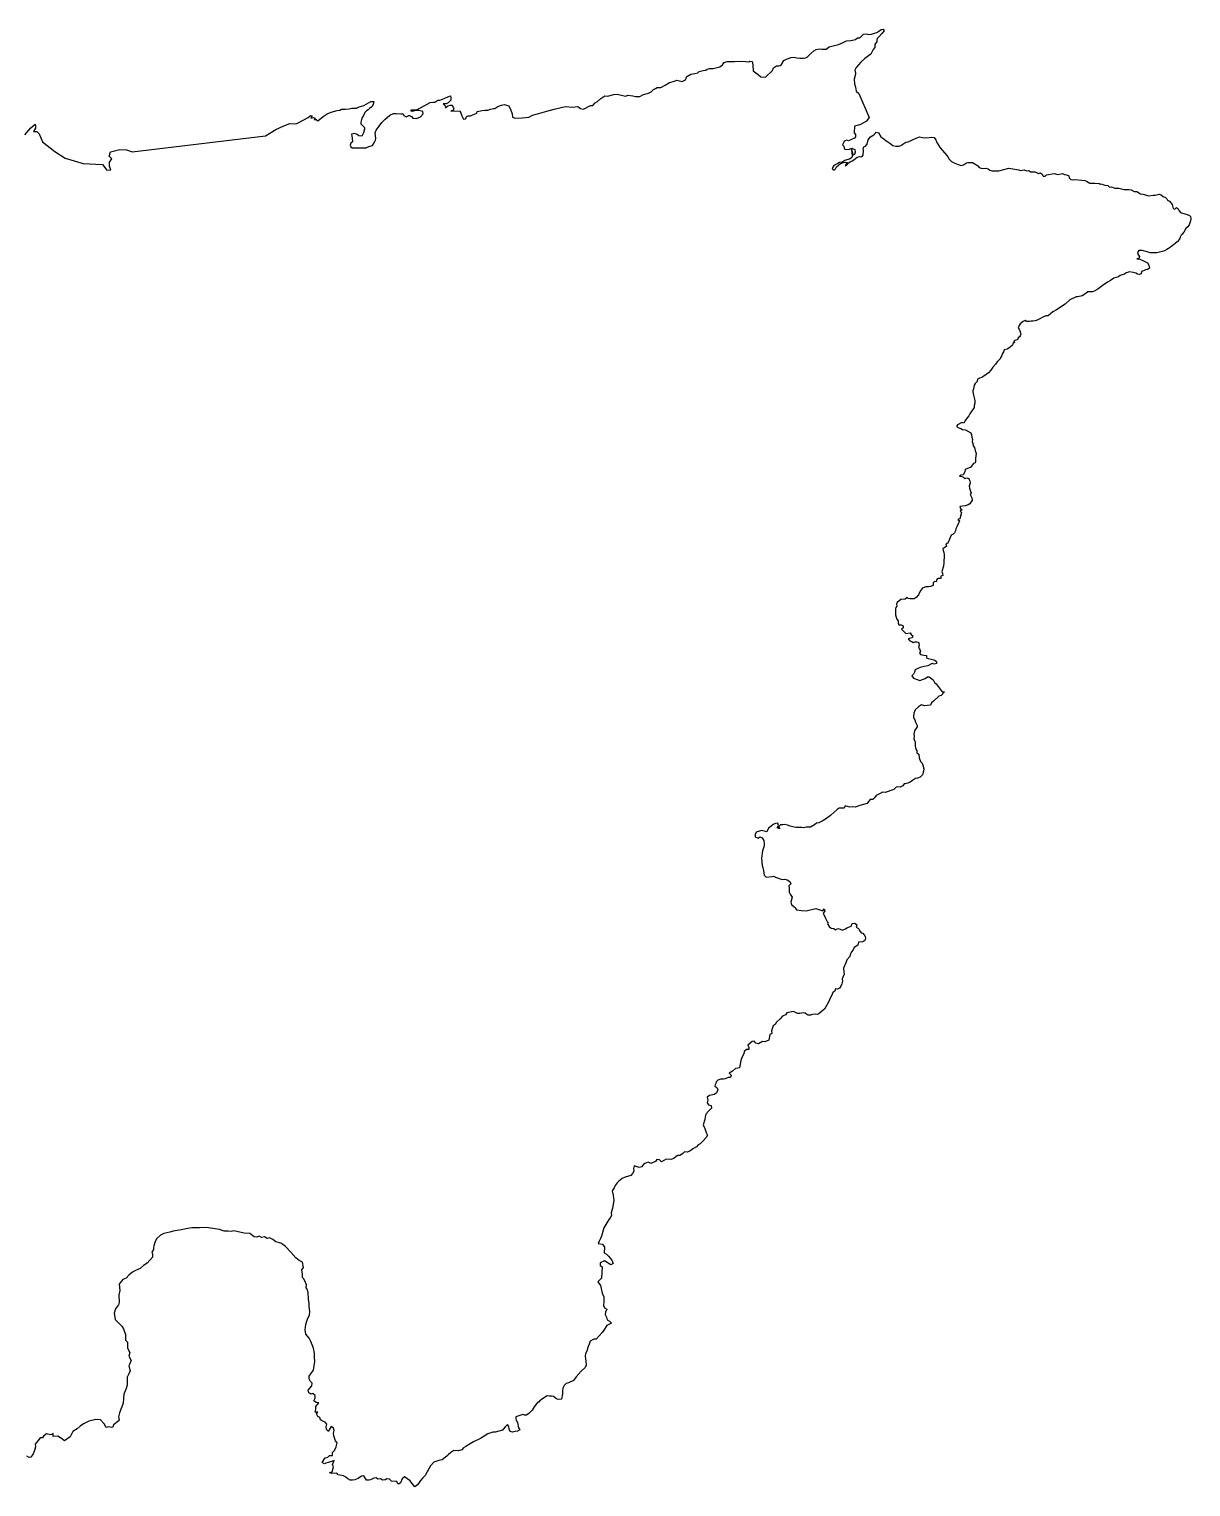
# Model space of a CAD drawing. Header units: inches. Extents: x 2525027 to 2750615, y 3895362 to 4165391.
# Drawn here: x 2722416 to 2750615, y 3905154 to 3940529 of the extents above; entities that cross this region are included whole.
import ezdxf

# ---------------------------------------------------------------- set-up
doc = ezdxf.new("R2010")
doc.units = ezdxf.units.IN
doc.header["$MEASUREMENT"] = 0
doc.layers.add('TDF.DBO', color=7, linetype='Continuous')

msp = doc.modelspace()

# ---------------------------------------------------------------- linework, layer by layer
at = {"layer": 'TDF.DBO'}
msp.add_lwpolyline([(2722313.265, 3937963.772), (2722456.147, 3938134.525), (2722559.126, 3938226.1), (2722570.568, 3938191.759), (2722570.568, 3938123.078), (2722524.8, 3938042.949), (2722604.895, 3938042.949), (2722662.105, 3937985.714), (2722742.2, 3937791.116), (2723039.695, 3937562.177), (2723291.421, 3937401.92), (2723726.221, 3937264.556), (2724035.158, 3937253.109), (2724195.347, 3937241.662), (2724298.326, 3937104.299), (2724402.507, 3937115.746), (2724368.181, 3937207.321), (2724368.181, 3937298.897), (2724425.391, 3937379.026), (2724356.739, 3937447.707), (2724391.065, 3937550.73), (2724619.907, 3937607.965), (2724780.097, 3937596.518), (2724917.402, 3937550.73), (2728151.828, 3937942.665), (2728407.751, 3938093.097), (2728595.276, 3938183.504), (2728747.679, 3938237.126), (2728864.015, 3938232.933), (2728913.719, 3938235.571), (2729080.611, 3938328.704), (2729191.026, 3938388.538), (2729241.633, 3938434.563), (2729287.64, 3938425.358), (2729250.835, 3938365.525), (2729315.243, 3938388.538), (2729356.649, 3938365.525), (2729338.247, 3938337.909), (2729384.253, 3938333.307), (2729421.058, 3938305.691), (2729549.876, 3938411.55), (2729651.09, 3938471.384), (2729747.703, 3938512.807), (2729890.323, 3938554.231), (2729959.332, 3938563.436), (2730000.738, 3938591.051), (2730097.351, 3938591.051), (2730184.763, 3938595.654), (2730249.172, 3938609.462), (2730359.587, 3938614.064), (2730428.597, 3938646.282), (2730539.012, 3938678.5), (2730709.235, 3938770.552), (2730782.845, 3938775.155), (2730769.044, 3938696.911), (2730732.238, 3938646.282), (2730681.632, 3938600.256), (2730644.826, 3938572.641), (2730603.421, 3938549.628), (2730562.015, 3938508.205), (2730529.811, 3938434.563), (2730493.006, 3938370.127), (2730474.603, 3938305.691), (2730470.002, 3938273.473), (2730470.002, 3938227.447), (2730525.21, 3938176.819), (2730552.814, 3938144.601), (2730552.814, 3938098.575), (2730529.811, 3938011.126), (2730488.405, 3937932.882), (2730419.395, 3937937.484), (2730377.99, 3937969.703), (2730322.782, 3937997.318), (2730239.971, 3937983.51), (2730258.373, 3937882.253), (2730262.974, 3937794.804), (2730221.568, 3937762.586), (2730207.766, 3937716.56), (2730226.169, 3937670.535), (2730253.773, 3937652.124), (2730322.782, 3937652.124), (2730423.996, 3937652.124), (2730497.606, 3937647.522), (2730594.219, 3937647.522), (2730658.628, 3937679.74), (2730750.641, 3937702.753), (2730792.047, 3937767.189), (2730819.651, 3937831.625), (2730828.852, 3937873.048), (2730815.05, 3938015.728), (2730838.053, 3938075.562), (2730916.264, 3938172.216), (2730980.673, 3938259.665), (2731054.283, 3938342.512), (2731109.49, 3938388.538), (2731173.899, 3938439.166), (2731256.712, 3938480.591), (2731325.721, 3938480.591), (2731436.136, 3938475.989), (2731491.344, 3938475.989), (2731514.347, 3938429.963), (2731569.555, 3938402.347), (2731629.363, 3938429.963), (2731647.766, 3938434.566), (2731698.373, 3938411.553), (2731725.976, 3938365.527), (2731822.463, 3938358.823), (2731917.297, 3938400.257), (2731977.756, 3938476.765), (2731973.903, 3938529.006), (2731874.593, 3938553.476), (2731813.388, 3938554.233), (2731712.174, 3938526.617), (2731684.571, 3938568.04), (2731758.181, 3938568.04), (2731836.392, 3938581.848), (2731919.203, 3938618.669), (2732075.624, 3938710.72), (2732153.835, 3938752.144), (2732222.845, 3938756.746), (2732264.25, 3938756.746), (2732337.861, 3938802.772), (2732388.468, 3938807.375), (2732508.084, 3938853.401), (2732581.694, 3938890.221), (2732641.502, 3938908.632), (2732655.304, 3938862.606), (2732655.304, 3938807.375), (2732590.895, 3938742.939), (2732535.688, 3938719.926), (2732466.678, 3938715.323), (2732512.685, 3938669.297), (2732521.886, 3938623.271), (2732577.094, 3938664.695), (2732636.902, 3938687.708), (2732678.307, 3938687.708), (2732719.713, 3938623.271), (2732724.314, 3938595.656), (2732710.512, 3938563.438), (2732655.304, 3938540.425), (2732747.317, 3938545.027), (2732871.534, 3938535.822), (2732894.537, 3938499.002), (2732917.54, 3938425.36), (2732958.946, 3938342.514), (2733004.952, 3938351.719), (2733041.757, 3938406.95), (2733069.361, 3938425.36), (2733129.17, 3938425.36), (2733198.179, 3938457.578), (2733239.585, 3938471.386), (2733280.99, 3938489.797), (2733294.792, 3938526.617), (2733409.808, 3938554.233), (2733474.217, 3938563.438), (2733547.827, 3938558.835), (2733616.837, 3938591.053), (2733685.846, 3938604.861), (2733718.051, 3938600.258), (2733791.661, 3938650.887), (2733883.673, 3938687.708), (2733948.082, 3938696.913), (2734063.098, 3938669.297), (2734109.104, 3938558.835), (2734136.708, 3938475.989), (2734145.91, 3938393.142), (2734210.318, 3938370.129), (2734380.542, 3938374.732), (2734467.954, 3938383.937), (2734541.993, 3938395.463), (2734633.143, 3938437.691), (2734759.437, 3938475.798), (2734808.292, 3938487.151), (2734983.225, 3938535.824), (2735162.65, 3938591.055), (2735328.273, 3938627.875), (2735434.087, 3938650.888), (2735604.311, 3938637.081), (2735733.128, 3938655.491), (2735797.537, 3938604.863), (2735875.748, 3938591.055), (2736045.971, 3938673.901), (2736096.578, 3938678.504), (2736156.387, 3938738.337), (2736211.594, 3938775.158), (2736294.406, 3938844.197), (2736386.418, 3938913.236), (2736455.428, 3938899.428), (2736611.849, 3938945.454), (2736690.06, 3938950.056), (2736860.284, 3938908.633), (2736897.089, 3938899.428), (2736947.696, 3938927.043), (2737071.913, 3938913.236), (2737131.721, 3938894.825), (2737237.536, 3938894.825), (2737329.548, 3938945.454), (2737449.165, 3938973.069), (2737518.174, 3939005.287), (2737573.382, 3939060.518), (2737619.388, 3939088.134), (2737660.794, 3939111.147), (2737752.806, 3939115.749), (2737854.02, 3939166.378), (2737959.835, 3939235.416), (2738079.451, 3939267.635), (2738139.26, 3939290.647), (2738270.581, 3939260.11), (2738346.288, 3939299.853), (2738383.093, 3939382.699), (2738479.706, 3939437.93), (2738576.319, 3939451.738), (2738649.929, 3939470.148), (2738682.134, 3939497.764), (2738774.146, 3939525.379), (2738838.555, 3939534.585), (2738875.36, 3939557.597), (2738930.568, 3939571.405), (2739013.379, 3939576.008), (2739086.99, 3939589.815), (2739179.002, 3939617.431), (2739243.411, 3939658.854), (2739289.417, 3939718.688), (2739358.427, 3939741.701), (2739450.44, 3939741.701), (2739537.852, 3939746.303), (2739643.666, 3939750.906), (2739804.688, 3939746.303), (2739887.5, 3939732.496), (2739910.503, 3939755.508), (2739965.711, 3939746.303), (2739984.113, 3939663.457), (2739984.113, 3939617.431), (2739993.314, 3939557.597), (2739993.314, 3939520.777), (2740053.123, 3939470.148), (2740108.33, 3939428.725), (2740177.34, 3939373.494), (2740292.355, 3939359.686), (2740461.842, 3939527.181), (2740480.981, 3939589.815), (2740554.592, 3939635.841), (2740609.799, 3939635.841), (2740646.604, 3939645.046), (2740678.809, 3939672.662), (2740738.617, 3939764.714), (2740812.227, 3939806.137), (2740849.032, 3939819.945), (2740908.84, 3939838.355), (2740959.447, 3939847.56), (2741019.256, 3939842.958), (2741046.859, 3939833.752), (2741120.47, 3939824.547), (2741157.275, 3939824.547), (2741212.482, 3939824.547), (2741258.489, 3939829.15), (2741299.894, 3939847.56), (2741336.699, 3939879.778), (2741391.907, 3939939.612), (2741465.517, 3940004.048), (2741520.725, 3940031.663), (2741594.335, 3940050.074), (2741658.744, 3940045.471), (2741723.152, 3940045.471), (2741764.558, 3940045.471), (2741838.168, 3940096.1), (2741897.977, 3940114.51), (2742059.316, 3940152.935), (2742178.911, 3940207.469), (2742254.264, 3940242.995), (2742365.083, 3940253.936), (2742471.675, 3940281.188), (2742519.062, 3940321.631), (2742578.87, 3940321.631), (2742629.477, 3940363.054), (2742666.282, 3940404.478), (2742730.691, 3940413.683), (2742795.1, 3940395.273), (2742864.11, 3940404.478), (2742933.119, 3940432.093), (2742988.327, 3940445.901), (2743038.934, 3940478.119), (2743094.141, 3940519.543), (2743149.349, 3940528.748), (2743172.352, 3940487.324), (2743117.144, 3940422.888), (2743048.135, 3940349.247), (2742997.528, 3940303.221), (2742988.327, 3940261.797), (2742988.327, 3940215.771), (2742974.525, 3940206.566), (2742942.32, 3940155.938), (2742942.32, 3940086.899), (2742903.886, 3940037.269), (2742844.88, 3939924.128), (2742701.951, 3939819.241), (2742605.514, 3939728.3), (2742487.561, 3939599.935), (2742457.91, 3939533.145), (2742473.889, 3939461.125), (2742478.373, 3939436.745), (2742444.337, 3939313.76), (2742449.315, 3939203.827), (2742470.557, 3939124.744), (2742490.797, 3939023.395), (2742558.807, 3938964.441), (2742808.902, 3938388.542), (2742776.349, 3938343.189), (2742744.604, 3938298.808), (2742597.053, 3938215.21), (2742549.157, 3938197.614), (2742447.68, 3938173.843), (2742444.001, 3938009.155), (2742478.152, 3937969.134), (2742478.348, 3937918.303), (2742448.118, 3937880.049), (2742377.428, 3937851.742), (2742303.644, 3937820.184), (2742260.544, 3937833.451), (2742227.39, 3937816.867), (2742200.867, 3937803.6), (2742161.083, 3937720.68), (2742190.921, 3937690.829), (2742197.552, 3937660.978), (2742197.552, 3937627.81), (2742243.967, 3937604.593), (2742326.851, 3937617.86), (2742383.213, 3937641.077), (2742459.466, 3937607.91), (2742469.412, 3937544.891), (2742449.52, 3937488.505), (2742405.352, 3937470.757), (2742406.703, 3937520.74), (2742374.295, 3937618.004), (2742385.098, 3937507.231), (2742402.652, 3937462.651), (2742383.747, 3937415.37), (2742341.887, 3937378.896), (2742218.582, 3937337.31), (2742193.988, 3937327.922), (2742141.825, 3937298.13), (2742089.425, 3937290.659), (2742042.711, 3937271.769), (2741995.497, 3937241.746), (2741952.326, 3937218.97), (2741921.929, 3937177.005), (2741909.866, 3937129.226), (2741953.511, 3937107.356), (2741990.996, 3937141.552), (2742011.718, 3937188.927), (2742109.428, 3937266.795), (2742181.077, 3937288.86), (2742231.336, 3937303.867), (2742283.069, 3937296.493), (2742245.64, 3937263.534), (2742223.568, 3937213.744), (2742269.491, 3937242.587), (2742302.25, 3937281.963), (2742344.296, 3937307.27), (2742392.413, 3937329.814), (2742433.444, 3937360.126), (2742475.82, 3937392.854), (2742518.199, 3937425.583), (2742570.765, 3937436.764), (2742626.432, 3937434.165), (2742661.443, 3937468.476), (2742665.31, 3937595.969), (2742664.622, 3937622.032), (2742675.503, 3937671.106), (2742721.036, 3937691.292), (2742754.185, 3937739.325), (2742782.299, 3937840.895), (2742841.88, 3937915.846), (2742915.542, 3937966.268), (2742950.435, 3937997.297), (2742977.573, 3938032.204), (2743031.851, 3938008.932), (2743086.128, 3937915.846), (2743159.791, 3937869.302), (2743217.945, 3937815.002), (2743260.592, 3937795.609), (2743310.992, 3937764.58), (2743380.778, 3937702.522), (2743450.563, 3937687.007), (2743524.225, 3937687.007), (2743574.626, 3937706.4), (2743648.288, 3937756.822), (2743694.812, 3937783.973), (2743752.966, 3937791.73), (2743946.814, 3937880.938), (2744024.354, 3937915.846), (2744098.016, 3937900.331), (2744183.309, 3937888.695), (2744260.848, 3937896.453), (2744315.126, 3937904.21), (2744384.911, 3937896.453), (2744427.558, 3937842.152), (2744450.82, 3937776.216), (2744528.359, 3937648.221), (2744582.636, 3937586.163), (2744689.94, 3937466.603), (2744714.213, 3937426.866), (2744749.52, 3937371.675), (2744802.48, 3937316.485), (2744886.333, 3937274.541), (2744970.187, 3937248.049), (2745038.594, 3937223.766), (2745093.761, 3937234.804), (2745168.787, 3937281.163), (2745199.681, 3937289.994), (2745274.708, 3937289.994), (2745312.221, 3937292.201), (2745351.941, 3937272.333), (2745396.075, 3937243.634), (2745444.621, 3937214.935), (2745479.928, 3937175.198), (2745546.128, 3937150.914), (2745638.808, 3937153.122), (2745691.769, 3937137.669), (2745738.109, 3937108.97), (2745791.069, 3937091.309), (2745861.682, 3937086.894), (2745952.156, 3937086.894), (2746196.348, 3937156.999), (2746440.66, 3937112.356), (2746475.137, 3937100.14), (2746565.61, 3937111.178), (2746627.397, 3937093.517), (2746682.564, 3937097.932), (2746720.077, 3937062.61), (2746823.791, 3937067.026), (2746889.991, 3937042.742), (2746916.471, 3937022.873), (2746962.811, 3937038.327), (2747002.531, 3937009.628), (2747031.218, 3936963.268), (2747081.971, 3936961.06), (2747112.865, 3936994.174), (2747298.225, 3937029.496), (2747386.718, 3936997.794), (2747466.116, 3937020.696), (2747499.574, 3937024.147), (2747544.017, 3937001.509), (2747593.492, 3936991.213), (2747651.572, 3936970.944), (2747658.693, 3936920.12), (2747700.555, 3936880.167), (2747748.798, 3936871.118), (2747802.084, 3936876.891), (2747965.468, 3936863.221), (2748044.677, 3936855.168), (2748079.387, 3936841.85), (2748158.827, 3936791.075), (2748284.607, 3936791.075), (2748386.114, 3936780.037), (2748417.008, 3936764.584), (2748441.281, 3936777.829), (2748525.135, 3936742.508), (2748595.748, 3936731.47), (2748637.675, 3936696.148), (2748690.635, 3936698.355), (2748770.075, 3936671.864), (2748869.375, 3936667.449), (2748995.156, 3936638.75), (2749061.356, 3936638.75), (2749109.903, 3936640.958), (2749169.483, 3936625.504), (2749242.303, 3936590.182), (2749306.296, 3936585.767), (2749392.357, 3936532.785), (2749447.523, 3936521.747), (2749597.735, 3936483.463), (2749699.045, 3936503.523), (2749749.875, 3936503.628), (2749846.295, 3936525.157), (2749892.523, 3936505.644), (2749946.232, 3936464.349), (2749996.985, 3936444.48), (2750030.085, 3936409.158), (2750045.532, 3936382.667), (2750096.285, 3936356.176), (2750158.072, 3936274.494), (2750186.759, 3936172.944), (2750226.479, 3936161.906), (2750266.199, 3936203.85), (2750305.077, 3936169.059), (2750330.068, 3936118.309), (2750365.568, 3936080.706), (2750469.452, 3936048.566), (2750525.814, 3936034.76), (2750580.627, 3936006.061), (2750603.181, 3935981.49), (2750614.621, 3935932.614), (2750607.34, 3935880.893), (2750591.233, 3935825.866), (2750570.51, 3935778.491), (2750537.473, 3935732.931), (2750494.817, 3935694.017), (2750447.354, 3935603.267), (2750392.196, 3935548.204), (2750375.872, 3935529.753), (2750353.857, 3935481.199), (2750335.498, 3935431.235), (2750281.752, 3935366.19), (2750236.06, 3935328.658), (2750190.534, 3935294.837), (2750118.62, 3935239.316), (2750071.128, 3935203.108), (2750027.902, 3935179.095), (2749972.14, 3935151.951), (2749916.821, 3935134.701), (2749855.317, 3935117.739), (2749787.351, 3935102.252), (2749725.564, 3935097.837), (2749630.677, 3935102.252), (2749553.444, 3935126.536), (2749436.49, 3935155.235), (2749387.943, 3935157.443), (2749351.33, 3935157.386), (2749322.004, 3935111.651), (2749333.111, 3935055.353), (2749365.915, 3935012.917), (2749352.615, 3934965.195), (2749303.982, 3934958.79), (2749358.522, 3934958.722), (2749483.944, 3934894.608), (2749558.409, 3934855.183), (2749596.732, 3934797.615), (2749607.394, 3934731.421), (2749566.255, 3934698.635), (2749513.743, 3934688.69), (2749466.64, 3934661.141), (2749420.036, 3934644.724), (2749410.279, 3934593.118), (2749362.327, 3934574.285), (2749315.937, 3934583.588), (2749278.195, 3934605.483), (2749224.543, 3934625.343), (2749113.386, 3934635.626), (2749103.886, 3934631.011), (2749042.767, 3934616.669), (2749003.313, 3934585.17), (2748950.743, 3934569.202), (2748902.112, 3934548.452), (2748855.064, 3934520.334), (2748748.802, 3934485.87), (2748662.18, 3934428.729), (2748604.11, 3934397.644), (2748557.176, 3934367.053), (2748490.512, 3934320.714), (2748428.625, 3934278.303), (2748354.35, 3934222.332), (2748271.127, 3934172.157), (2748224.743, 3934156.464), (2748144.214, 3934155.368), (2748114.693, 3934152.98), (2748063.94, 3934113.243), (2747977.88, 3934060.261), (2747871.959, 3934033.769), (2747832.239, 3934029.354), (2747677.772, 3933956.503), (2747567.439, 3933854.953), (2747353.392, 3933720.289), (2747260.711, 3933665.098), (2747148.286, 3933574.476), (2747093.738, 3933574.534), (2747006.945, 3933528.227), (2746945.158, 3933497.32), (2746885.578, 3933464.206), (2746839.238, 3933450.96), (2746775.244, 3933442.13), (2746742.144, 3933444.338), (2746698.011, 3933437.715), (2746653.877, 3933437.715), (2746625.19, 3933437.715), (2746592.09, 3933459.791), (2746541.337, 3933435.507), (2746468.517, 3933373.694), (2746444.243, 3933336.165), (2746424.383, 3933283.182), (2746446.45, 3933245.653), (2746466.31, 3933208.123), (2746481.757, 3933161.763), (2746490.583, 3933124.234), (2746475.137, 3933084.497), (2746457.732, 3933063.331), (2746421.031, 3933036.916), (2746409.304, 3932992.775), (2746365.446, 3932983.378), (2746320.22, 3932967.342), (2746334.193, 3932924.405), (2746292.051, 3932901.553), (2746287.008, 3932857.144), (2746231.762, 3932812.514), (2746175.575, 3932772.381), (2746152.32, 3932762.16), (2746079.637, 3932742.762), (2746069.068, 3932699.691), (2746044.02, 3932657.198), (2746017.009, 3932592.477), (2745995.302, 3932549.851), (2745982.199, 3932528.07), (2745910.343, 3932457.337), (2745874.922, 3932397.93), (2745808.721, 3932322.872), (2745760.175, 3932252.228), (2745705.008, 3932188.207), (2745643.221, 3932146.263), (2745592.468, 3932104.318), (2745539.507, 3932077.827), (2745486.547, 3932062.374), (2745438.001, 3932031.467), (2745426.967, 3931978.484), (2745380.627, 3931932.125), (2745351.94, 3931887.972), (2745340.907, 3931797.46), (2745325.46, 3931748.893), (2745321.047, 3931729.024), (2745340.907, 3931645.135), (2745354.147, 3931585.53), (2745371.8, 3931517.094), (2745371.8, 3931453.073), (2745354.147, 3931397.883), (2745351.94, 3931344.9), (2745266.242, 3931220.465), (2745253.548, 3931197.108), (2745224.316, 3931148.308), (2745188.648, 3931095.44), (2745146.721, 3931035.835), (2745102.587, 3930967.399), (2745056.247, 3930980.645), (2744952.534, 3930929.87), (2744926.054, 3930885.717), (2744983.427, 3930854.811), (2745029.767, 3930841.565), (2745071.694, 3930812.866), (2745142.307, 3930808.451), (2745273.168, 3930731.498), (2745291.646, 3930684.688), (2745300.824, 3930623.845), (2745312.102, 3930570.127), (2745307.948, 3930520.991), (2745317.674, 3930494.858), (2745332.081, 3930444.195), (2745332.081, 3930417.704), (2745365.181, 3930377.967), (2745380.628, 3930300.7), (2745393.868, 3930256.548), (2745402.695, 3930230.057), (2745391.661, 3930172.659), (2745387.248, 3930108.638), (2745389.455, 3930077.732), (2745389.455, 3930035.787), (2745380.628, 3930007.088), (2745337.963, 3929987.721), (2745304.964, 3929945.849), (2745275.316, 3929897.817), (2745134.034, 3929838.993), (2745132.254, 3929789.152), (2745089.617, 3929715.734), (2745040.929, 3929708.091), (2744999.898, 3929677.778), (2745058.454, 3929675.947), (2745095.968, 3929658.286), (2745135.688, 3929620.757), (2745175.408, 3929642.833), (2745226.161, 3929622.964), (2745246.021, 3929556.736), (2745259.261, 3929525.83), (2745252.641, 3929488.3), (2745237.194, 3929441.94), (2745239.401, 3929393.373), (2745257.055, 3929340.39), (2745285.741, 3929278.577), (2745259.261, 3929232.217), (2745294.568, 3929154.951), (2745305.601, 3929097.553), (2745303.395, 3929086.515), (2745274.708, 3929053.401), (2745251.259, 3929009.082), (2745205.726, 3928988.897), (2745136.216, 3928959.295), (2745007.83, 3928943.598), (2745020.563, 3928895.9), (2745059.94, 3928861.834), (2745015.366, 3928835.406), (2745047.044, 3928795.5), (2745005.629, 3928646.21), (2744960.207, 3928628.497), (2744995.817, 3928593.367), (2744933.65, 3928451.242), (2744911.801, 3928406.399), (2744905.702, 3928353.385), (2744881.324, 3928307.42), (2744843.727, 3928270.749), (2744794.484, 3928250.736), (2744715.139, 3928057.354), (2744668.258, 3928034.753), (2744682.061, 3927983.287), (2744644.52, 3927947.853), (2744621.052, 3927935.934), (2744597.583, 3927924.015), (2744599.016, 3927873.126), (2744621.868, 3927829.914), (2744629.485, 3927778.737), (2744623.06, 3927704.664), (2744620.346, 3927630.419), (2744621.778, 3927579.53), (2744608.833, 3927498.325), (2744571.343, 3927367.444), (2744590.261, 3927319.458), (2744595.518, 3927270.87), (2744546.495, 3927255.806), (2744542.092, 3927201.216), (2744491.338, 3927201.216), (2744449.412, 3927176.932), (2744436.172, 3927117.326), (2744389.832, 3927121.742), (2744361.145, 3927090.835), (2744356.731, 3927026.814), (2744294.945, 3927002.531), (2744244.191, 3926993.7), (2744184.611, 3926993.7), (2744118.411, 3926971.624), (2744096.344, 3926958.378), (2744072.071, 3926918.641), (2744043.384, 3926887.735), (2744005.871, 3926801.638), (2743944.084, 3926737.617), (2743899.95, 3926704.503), (2743796.237, 3926706.711), (2743756.517, 3926708.918), (2743725.623, 3926733.202), (2743677.077, 3926697.88), (2743573.363, 3926691.258), (2743485.096, 3926611.784), (2743469.649, 3926576.462), (2743474.063, 3926523.479), (2743456.409, 3926496.988), (2743443.169, 3926463.874), (2743445.565, 3926314.334), (2743461.788, 3926261.516), (2743474.521, 3926213.818), (2743507.213, 3926168.908), (2743508.703, 3926119.257), (2743528.858, 3926071.212), (2743584.691, 3926072.325), (2743630.865, 3926051.576), (2743633.424, 3925998.156), (2743593.52, 3925965.311), (2743695.349, 3925858.914), (2743803.012, 3925882.397), (2743823.277, 3925836.826), (2743867.827, 3925807.477), (2743853.289, 3925759.813), (2743778.658, 3925740.366), (2743755.3, 3925730.92), (2743791.15, 3925686.11), (2743845.521, 3925671.796), (2743876.999, 3925640.305), (2743919.923, 3925657.482), (2743962.847, 3925663.207), (2743994.324, 3925651.756), (2744014.356, 3925625.991), (2744022.94, 3925583.048), (2744002.909, 3925520.066), (2744028.664, 3925488.575), (2744054.418, 3925437.044), (2744028.664, 3925394.102), (2744048.695, 3925351.16), (2744131.681, 3925336.846), (2744194.637, 3925331.12), (2744194.637, 3925271.001), (2744237.561, 3925259.549), (2744309.101, 3925239.51), (2744377.779, 3925222.333), (2744406.395, 3925210.881), (2744437.873, 3925185.116), (2744437.873, 3925130.722), (2744386.364, 3925119.271), (2744334.855, 3925133.585), (2744228.976, 3925082.055), (2744143.128, 3925059.152), (2744045.833, 3925036.249), (2743971.431, 3925004.758), (2743922.784, 3924978.993), (2743908.476, 3924921.736), (2743882.722, 3924878.794), (2743839.798, 3924838.715), (2743879.86, 3924781.458), (2744040.11, 3924724.202), (2744168.882, 3924772.87), (2744223.253, 3924810.086), (2744266.177, 3924810.086), (2744323.409, 3924758.556), (2744357.748, 3924735.653), (2744389.226, 3924672.671), (2744429.288, 3924638.317), (2744577.546, 3924443.528), (2744635.811, 3924445.203), (2744553.087, 3924359.958), (2744497.045, 3924341.523), (2744363.946, 3924219.648), (2744318.195, 3924181.493), (2744291.273, 3924126.555), (2744149.591, 3924104.046), (2744074.789, 3924134.072), (2744005.77, 3924085.792), (2743919.922, 3924011.359), (2743891.306, 3923928.337), (2743879.86, 3923839.59), (2743888.445, 3923802.373), (2743911.337, 3923770.882), (2743928.507, 3923710.763), (2743968.57, 3923630.604), (2743974.293, 3923596.25), (2743937.092, 3923550.445), (2743905.614, 3923501.777), (2743891.306, 3923418.755), (2743899.891, 3923364.361), (2743888.445, 3923309.968), (2743911.337, 3923252.711), (2743919.922, 3923206.906), (2743922.784, 3923166.826), (2743919.922, 3923135.335), (2743939.953, 3923055.176), (2743962.846, 3923026.548), (2743959.985, 3922969.292), (2744008.632, 3922934.938), (2744020.078, 3922849.053), (2744048.694, 3922757.443), (2744089.924, 3922719.474), (2744112.825, 3922664.457), (2744131.913, 3922576.524), (2744128.819, 3922522.692), (2744100.203, 3922433.944), (2744042.971, 3922379.551), (2743980.016, 3922348.06), (2743931.369, 3922342.334), (2743854.105, 3922296.529), (2743799.735, 3922253.587), (2743748.226, 3922230.684), (2743676.686, 3922210.644), (2743656.655, 3922210.644), (2743619.454, 3922164.839), (2743562.222, 3922133.348), (2743493.543, 3922144.799), (2743459.204, 3922133.348), (2743401.972, 3922078.955), (2743193.075, 3922001.658), (2743127.258, 3922013.11), (2743055.718, 3921973.03), (2742978.455, 3921932.951), (2742934.743, 3921875.536), (2742892.342, 3921834.767), (2742831.53, 3921830.906), (2742786.488, 3921786.773), (2742753.763, 3921733.444), (2742666.678, 3921712.532), (2742580.302, 3921685.641), (2742463.499, 3921649.117), (2742399.002, 3921658.564), (2742340.08, 3921648.638), (2742222.829, 3921680.903), (2742199.165, 3921622.171), (2742077.018, 3921622.786), (2742026.028, 3921593.312), (2741956.978, 3921530.778), (2741870.172, 3921446.424), (2741748.411, 3921355.135), (2741667.018, 3921308.914), (2741587.275, 3921268.498), (2741524.908, 3921260.009), (2741480.337, 3921221.769), (2741379.534, 3921162.738), (2741275.8, 3921159.989), (2741212.845, 3921148.538), (2741172.782, 3921151.401), (2741101.243, 3921157.126), (2741032.564, 3921157.126), (2740983.917, 3921159.989), (2740889.484, 3921188.617), (2740820.805, 3921214.382), (2740749.265, 3921225.834), (2740709.203, 3921222.971), (2740651.971, 3921220.108), (2740606.185, 3921174.303), (2740637.663, 3921119.909), (2740574.707, 3921145.675), (2740609.047, 3921205.794), (2740591.877, 3921257.325), (2740531.783, 3921248.736), (2740474.551, 3921225.834), (2740417.319, 3921177.166), (2740360.087, 3921137.086), (2740321.632, 3921047.883), (2740192.826, 3921078.921), (2740065.184, 3921039.941), (2740039.588, 3920982.494), (2740039.588, 3920930.963), (2740108.266, 3920899.472), (2740154.052, 3920928.1), (2740208.422, 3920905.198), (2740251.346, 3920836.49), (2740257.069, 3920756.331), (2740257.069, 3920707.663), (2740217.007, 3920590.287), (2740195.108, 3920408.023), (2740197.431, 3920320.184), (2740211.34, 3920229.729), (2740226.647, 3920173.051), (2740241.804, 3920115.203), (2740261.096, 3919997.285), (2740304.051, 3919951.506), (2740454.146, 3919964.039), (2740483.099, 3919971.204), (2740535.836, 3919945.665), (2740694.191, 3919891.504), (2740755.768, 3919897.023), (2740816.861, 3919884.216), (2740882.709, 3919841.959), (2740902.994, 3919788.974), (2740860.086, 3919737.172), (2740866.875, 3919679.161), (2740864.046, 3919588.38), (2740886.343, 3919535.014), (2740936.367, 3919460.969), (2740904.728, 3919345.733), (2740922.536, 3919289.939), (2740988.392, 3919227.649), (2741010.686, 3919206.446), (2741043.34, 3919154.788), (2741161.44, 3919136.706), (2741281.059, 3919130.348), (2741515.334, 3919189.719), (2741681.694, 3919129.973), (2741712.316, 3919182.197), (2741726.3, 3919124.492), (2741690.416, 3919077.678), (2741739.248, 3918966.853), (2741795.882, 3918861.024), (2741808.093, 3918851.054), (2741793.782, 3918815.626), (2741836.036, 3918755.748), (2741885.322, 3918715.138), (2741951.139, 3918703.687), (2741988.34, 3918672.196), (2742048.433, 3918700.824), (2742105.665, 3918689.372), (2742160.036, 3918666.47), (2742228.714, 3918692.235), (2742260.192, 3918723.726), (2742326.009, 3918740.903), (2742368.933, 3918760.943), (2742397.549, 3918823.925), (2742454.781, 3918835.376), (2742503.428, 3918792.434), (2742491.982, 3918738.04), (2742543.491, 3918706.549), (2742569.245, 3918652.156), (2742612.169, 3918594.899), (2742649.37, 3918589.174), (2742675.125, 3918560.546), (2742700.879, 3918529.054), (2742709.464, 3918497.563), (2742715.187, 3918471.798), (2742706.602, 3918431.719), (2742703.741, 3918411.679), (2742652.232, 3918380.188), (2742549.214, 3918368.736), (2742534.906, 3918302.892), (2742443.335, 3918245.635), (2742417.58, 3918188.379), (2742374.656, 3918139.711), (2742346.04, 3918062.415), (2742334.594, 3918022.335), (2742263.054, 3917939.313), (2742243.022, 3917873.468), (2742180.77, 3917739.268), (2742193.449, 3917653.134), (2742198.759, 3917592.92), (2742177.07, 3917536.024), (2742152.316, 3917483.077), (2742157.627, 3917422.865), (2742144.003, 3917363.786), (2742121.293, 3917308.205), (2742088.625, 3917258.613), (2742039.32, 3917230.115), (2741992.399, 3917240.825), (2741973.735, 3917185.284), (2741925.812, 3917149.66), (2741888.474, 3917068.216), (2741862.874, 3917014.96), (2741828.931, 3916931.488), (2741754.928, 3916799.374), (2741719.395, 3916748.026), (2741653.035, 3916689.446), (2741581.317, 3916630.663), (2741554.736, 3916617.191), (2741493.966, 3916628.739), (2741430.327, 3916616.688), (2741384.541, 3916599.512), (2741324.447, 3916599.512), (2741295.831, 3916616.688), (2741255.769, 3916651.042), (2741204.26, 3916659.631), (2741126.997, 3916639.591), (2741069.765, 3916639.591), (2740966.747, 3916691.122), (2740809.359, 3916659.631), (2740772.297, 3916610.325), (2740705.842, 3916572.376), (2740645.553, 3916510.169), (2740555.503, 3916429.999), (2740523.198, 3916376.211), (2740477.413, 3916338.995), (2740433.048, 3916218.435), (2740444.955, 3916159.477), (2740392.692, 3916128.912), (2740368.673, 3915992.591), (2740277.102, 3915949.649), (2740217.008, 3915958.238), (2740119.713, 3915900.981), (2740056.758, 3915923.884), (2740016.696, 3915966.826), (2739968.048, 3915961.1), (2739859.307, 3915869.49), (2739885.062, 3915817.959), (2739885.062, 3915763.566), (2739824.968, 3915766.428), (2739773.459, 3915714.898), (2739764.874, 3915663.367), (2739733.397, 3915603.248), (2739710.504, 3915545.991), (2739687.611, 3915503.049), (2739661.857, 3915325.554), (2739616.071, 3915316.965), (2739558.839, 3915302.651), (2739487.299, 3915245.395), (2739410.036, 3915193.864), (2739455.821, 3915145.196), (2739438.652, 3915090.803), (2739381.42, 3915087.94), (2739307.018, 3915059.312), (2739266.955, 3915047.86), (2739209.723, 3915050.723), (2739132.46, 3915019.232), (2739089.536, 3914984.878), (2739080.951, 3914944.799), (2739069.505, 3914910.445), (2739058.058, 3914878.954), (2739106.706, 3914844.6), (2739129.598, 3914790.206), (2739100.982, 3914712.91), (2739055.197, 3914675.693), (2738929.286, 3914649.928), (2738874.916, 3914609.849), (2738892.085, 3914538.278), (2738871.272, 3914474.127), (2738909.566, 3914423.345), (2738973.425, 3914404.468), (2738978.324, 3914340.304), (2738906.186, 3914268.624), (2738841.35, 3914196.727), (2738824.395, 3914134.518), (2738820.626, 3914066.69), (2738776.877, 3913939.95), (2738819.806, 3913850.49), (2738850.326, 3913754.864), (2738880.827, 3913691.248), (2738852.023, 3913630.764), (2738771.898, 3913544.879), (2738706.081, 3913476.172), (2738657.434, 3913453.269), (2738614.51, 3913401.738), (2738540.108, 3913361.659), (2738457.122, 3913301.539), (2738385.581, 3913278.637), (2738319.765, 3913281.5), (2738282.564, 3913241.42), (2738253.948, 3913218.518), (2738213.885, 3913195.615), (2738165.238, 3913192.752), (2738119.452, 3913172.712), (2738065.082, 3913124.044), (2737990.68, 3913095.416), (2737881.939, 3913104.005), (2737761.752, 3913043.885), (2737718.828, 3913089.691), (2737655.872, 3913095.416), (2737615.81, 3913052.474), (2737504.207, 3913000.943), (2737441.252, 3913029.571), (2737363.989, 3912998.08), (2737327.332, 3912972.977), (2737282.777, 3912922.037), (2737221.148, 3912902.96), (2737105.649, 3912941.658), (2737089.273, 3912880.704), (2737097.858, 3912817.722), (2737063.519, 3912757.603), (2737017.733, 3912711.798), (2736883.238, 3912671.718), (2736811.698, 3912634.502), (2736731.573, 3912571.52), (2736691.51, 3912531.44), (2736640.002, 3912465.595), (2736614.247, 3912414.064), (2736570.073, 3912338.245), (2736589.367, 3912235.766), (2736611.866, 3912105.102), (2736574.185, 3911915.933), (2736542.707, 3911807.146), (2736548.43, 3911735.576), (2736522.676, 3911678.319), (2736479.752, 3911623.926), (2736442.551, 3911563.806), (2736368.149, 3911437.842), (2736308.056, 3911240.308), (2736285.362, 3911181.282), (2736250.824, 3911117.205), (2736230.792, 3911057.086), (2736330.948, 3911045.635), (2736379.596, 3910971.201), (2736376.734, 3910830.923), (2736431.105, 3910802.295), (2736475.531, 3910755.946), (2736563.215, 3910653.86), (2736594.68, 3910573.212), (2736536.023, 3910537.657), (2736381.803, 3910642.589), (2736279.44, 3910590.446), (2736273.716, 3910527.464), (2736328.087, 3910490.247), (2736310.917, 3910221.142), (2736222.207, 3910126.669), (2736288.024, 3910040.784), (2736302.332, 3909966.351), (2736322.364, 3909854.701), (2736365.288, 3909763.091), (2736363.69, 3909655.3), (2736360.496, 3909555.905), (2736385.436, 3909496.694), (2736439.393, 3909467.909), (2736405.785, 3909395.52), (2736396.342, 3909332.811), (2736426.916, 3909269.841), (2736450.207, 3909208.244), (2736504.383, 3909172.479), (2736551.12, 3909128.951), (2736435.608, 3909067.331), (2736367.89, 3908953.031), (2736323.166, 3908901.206), (2736179.872, 3908736.105), (2736124.912, 3908735.337), (2736036.203, 3908689.532), (2736007.587, 3908615.099), (2735970.386, 3908520.626), (2735958.939, 3908463.369), (2735921.739, 3908388.936), (2735916.015, 3908328.817), (2735930.323, 3908205.715), (2735933.185, 3908105.517), (2735916.015, 3908051.123), (2735815.859, 3907962.376), (2735690.827, 3907821.017), (2735628.862, 3907736.089), (2735507.282, 3907675.835), (2735448.58, 3907660.705), (2735401.509, 3907614.126), (2735371.167, 3907549.107), (2735365.106, 3907479.946), (2735363.96, 3907413.351), (2735334.862, 3907279.103), (2735257.846, 3907275.299), (2735217.784, 3907289.613), (2735143.382, 3907346.869), (2735097.596, 3907352.595), (2735046.087, 3907352.595), (2734988.855, 3907364.046), (2734900.146, 3907306.79), (2734842.913, 3907269.573), (2734811.436, 3907249.534), (2734785.681, 3907212.317), (2734762.789, 3907212.317), (2734728.449, 3907169.375), (2734676.94, 3907097.804), (2734628.293, 3907014.782), (2734548.168, 3906931.76), (2734488.075, 3906897.406), (2734439.427, 3906897.406), (2734402.226, 3906911.721), (2734230.855, 3906854.15), (2734226.939, 3906805.183), (2734239.926, 3906768.231), (2734272.442, 3906719.524), (2734292.256, 3906587.543), (2734323.185, 3906541.192), (2734272.537, 3906502.43), (2734214.187, 3906493.81), (2734152.304, 3906484.101), (2734089.074, 3906493.081), (2734067.825, 3906552.377), (2734063.007, 3906615.921), (2734027.252, 3906663.434), (2733982.254, 3906621.942), (2733924.259, 3906553.078), (2733902.338, 3906532.307), (2733728.378, 3906482.802), (2733670.283, 3906479.137), (2733553.581, 3906439.543), (2733372.5, 3906330.743), (2733202.553, 3906246.914), (2733120.806, 3906200.201), (2733017.651, 3906131.451), (2732961.74, 3906102.855), (2732922.199, 3906054.914), (2732836.278, 3906028.252), (2732722.4, 3906031.998), (2732696.711, 3906021.384), (2732650.925, 3905984.167), (2732585.108, 3905929.774), (2732556.492, 3905901.146), (2732519.291, 3905878.243), (2732482.09, 3905843.889), (2732439.166, 3905806.672), (2732361.903, 3905792.358), (2732238.854, 3905752.279), (2732155.867, 3905663.531), (2732081.466, 3905514.665), (2732029.957, 3905425.917), (2731969.863, 3905368.661), (2731912.631, 3905308.541), (2731881.153, 3905259.874), (2731843.953, 3905202.617), (2731778.136, 3905153.949), (2731684.43, 3905276.556), (2731666.532, 3905299.954), (2731529.175, 3905394.427), (2731471.943, 3905351.485), (2731429.019, 3905248.423), (2731394.68, 3905228.384), (2731363.202, 3905225.521), (2731337.448, 3905282.777), (2731214.399, 3905294.229), (2731165.752, 3905340.034), (2731097.073, 3905351.485), (2731059.872, 3905322.857), (2730996.917, 3905317.131), (2730945.408, 3905345.759), (2730876.73, 3905340.034), (2730842.39, 3905371.525), (2730779.435, 3905362.936), (2730699.31, 3905322.857), (2730659.248, 3905317.131), (2730607.739, 3905319.994), (2730540.608, 3905417.931), (2730483.67, 3905414.217), (2730401.703, 3905357.211), (2730324.44, 3905325.72), (2730264.346, 3905317.131), (2730207.114, 3905319.994), (2730155.605, 3905348.622), (2730104.097, 3905385.839), (2730046.864, 3905417.33), (2729918.092, 3905445.958), (2729886.615, 3905486.038), (2729763.566, 3905474.586), (2729709.195, 3905503.215), (2729769.289, 3905514.666), (2729800.767, 3905637.767), (2729777.874, 3905695.024), (2729823.659, 3905789.497), (2729767.271, 3905767.52), (2729673.748, 3905745.53), (2729614.954, 3905725.178), (2729589.008, 3905712.201), (2729531.932, 3905747.497), (2729604.428, 3905856.527), (2729663.178, 3905874.268), (2729710.158, 3905915.625), (2729775.899, 3905915.017), (2729778.306, 3905984.211), (2729827.835, 3906032.075), (2729864.7, 3906122.499), (2729893.134, 3906218.225), (2729855.054, 3906269.513), (2729809.687, 3906392.695), (2729799.854, 3906458.085), (2729822.802, 3906517.948), (2729800.727, 3906579.534), (2729750.247, 3906617.875), (2729696.484, 3906536.096), (2729683.441, 3906493.751), (2729631.932, 3906548.144), (2729626.209, 3906613.989), (2729640.517, 3906674.108), (2729603.316, 3906725.639), (2729557.53, 3906742.816), (2729488.852, 3906777.17), (2729474.544, 3906840.152), (2729420.173, 3906857.329), (2729394.419, 3906923.174), (2729425.896, 3906968.979), (2729357.218, 3906968.979), (2729374.388, 3907034.824), (2729374.388, 3907100.669), (2729448.789, 3907195.142), (2729382.972, 3907198.005), (2729322.879, 3907240.947), (2729360.08, 3907309.655), (2729357.218, 3907369.774), (2729305.709, 3907421.305), (2729257.062, 3907401.265), (2729202.691, 3907435.619), (2729188.383, 3907498.601), (2729274.169, 3907608.302), (2729287.444, 3907672.172), (2729241.902, 3907714.387), (2729216.13, 3907773.394), (2729211.277, 3907839.276), (2729271.37, 3907919.435), (2729320.017, 3907988.142), (2729354.357, 3908197.128), (2729345.772, 3908303.053), (2729342.91, 3908386.075), (2729320.017, 3908517.764), (2729251.339, 3908683.808), (2729214.138, 3908763.967), (2729131.152, 3908861.303), (2729116.844, 3908964.365), (2729134.013, 3909096.054), (2729148.321, 3909147.585), (2729179.799, 3909250.647), (2729222.723, 3909322.217), (2729230.76, 3909401.825), (2729212.377, 3909536.512), (2729217.177, 3909603.073), (2729194.107, 3909712.137), (2729191.245, 3909869.592), (2729162.629, 3909949.752), (2729136.875, 3909986.968), (2729148.321, 3910058.539), (2729111.12, 3910150.149), (2729073.919, 3910213.131), (2729053.888, 3910230.308), (2729053.888, 3910316.193), (2729036.718, 3910419.254), (2729076.781, 3910479.374), (2729053.888, 3910602.475), (2728968.04, 3910645.417), (2728887.915, 3910711.262), (2728764.866, 3910851.54), (2728641.817, 3910986.093), (2728573.139, 3911034.761), (2728524.491, 3911066.253), (2728404.628, 3911101.5), (2728328.877, 3911157.053), (2728248.053, 3911200.898), (2728189.684, 3911183.628), (2728126.728, 3911217.982), (2728055.188, 3911203.668), (2727997.956, 3911238.022), (2727943.586, 3911212.257), (2727880.631, 3911220.845), (2727771.89, 3911301.004), (2727631.671, 3911309.593), (2727385.573, 3911366.849), (2727322.618, 3911352.535), (2727251.078, 3911361.123), (2727150.922, 3911355.398), (2727036.457, 3911398.34), (2726709.633, 3911448.912), (2726553.042, 3911441.219), (2726362.519, 3911442.982), (2726220.899, 3911415.516), (2726117.882, 3911389.751), (2725914.708, 3911361.123), (2725828.86, 3911332.494), (2725682.918, 3911298.141), (2725602.793, 3911258.061), (2725516.945, 3911177.902), (2725476.882, 3911109.194), (2725442.543, 3911000.407), (2725433.958, 3910951.739), (2725431.097, 3910911.66), (2725391.034, 3910848.678), (2725413.927, 3910797.147), (2725411.066, 3910725.576), (2725282.294, 3910585.297), (2725193.584, 3910522.315), (2725113.459, 3910456.47), (2724998.995, 3910407.802), (2724927.455, 3910367.723), (2724835.884, 3910287.564), (2724767.205, 3910218.856), (2724687.08, 3910184.502), (2724615.54, 3910098.617), (2724604.094, 3910069.989), (2724618.402, 3909918.26), (2724589.786, 3909806.61), (2724601.232, 3909637.703), (2724584.063, 3909568.995), (2724515.384, 3909471.66), (2724481.045, 3909371.461), (2724501.076, 3909216.868), (2724566.893, 3909151.023), (2724621.263, 3909105.218), (2724664.187, 3909053.688), (2724707.112, 3908984.98), (2724752.162, 3908855.057), (2724758.62, 3908711.581), (2724804.406, 3908665.776), (2724804.406, 3908522.635), (2724861.638, 3908413.848), (2724838.745, 3908327.963), (2724890.254, 3908219.176), (2724833.022, 3908093.211), (2724867.361, 3907972.973), (2724833.022, 3907898.539), (2724792.959, 3907818.38), (2724792.959, 3907721.044), (2724792.959, 3907623.708), (2724770.066, 3907537.824), (2724718.557, 3907406.134), (2724707.111, 3907297.347), (2724695.665, 3907188.559), (2724689.941, 3907159.931), (2724609.816, 3906953.808), (2724581.2, 3906850.746), (2724598.37, 3906776.313), (2724575.477, 3906747.685), (2724495.352, 3906684.703), (2724466.736, 3906661.8), (2724443.843, 3906598.818), (2724415.227, 3906593.092), (2724352.272, 3906610.269), (2724289.317, 3906593.092), (2724237.808, 3906684.703), (2724146.237, 3906782.039), (2724037.496, 3906787.764), (2723865.8, 3906747.685), (2723734.166, 3906684.703), (2723654.041, 3906627.446), (2723579.639, 3906558.738), (2723476.621, 3906495.756), (2723407.943, 3906364.067), (2723270.586, 3906272.456), (2723201.907, 3906329.713), (2723116.059, 3906381.243), (2723001.595, 3906375.518), (2723001.595, 3906449.951), (2722944.363, 3906415.597), (2722835.622, 3906444.226), (2722766.944, 3906386.969), (2722744.051, 3906341.164), (2722686.819, 3906346.89), (2722623.863, 3906266.731), (2722560.908, 3906192.297), (2722572.355, 3906123.589), (2722549.462, 3906031.979), (2722515.123, 3905951.82), (2722457.89, 3905877.387), (2722417.828, 3905865.935), (2722360.596, 3905900.289)], dxfattribs=at)

doc.saveas('drawing.dxf')
